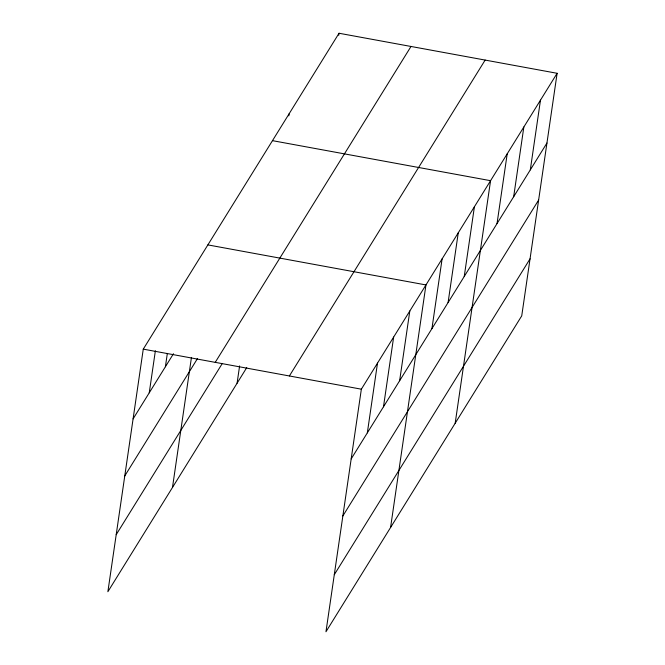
<?xml version="1.0" encoding="UTF-8"?>
<svg xmlns="http://www.w3.org/2000/svg" width="665" height="665" viewBox="0 0 665 665"><rect width="100%" height="100%" fill="white"/><g stroke="black" fill="none" stroke-linecap="round" stroke-linejoin="round"><path stroke-width="1" d="M557.12 73.291L361.353 389.183L325.966 631.75L521.734 315.858L557.12 73.291L339.034 33.25L143.266 349.142L107.88 591.709L246.748 367.629M149.243 392.824L155.377 350.771M165.394 366.764L167.339 353.431M172.484 487.47L191.453 357.413M237.089 383.223L239.608 365.908M288.818 115.851L289.117 113.798M338.734 35.303L339.034 33.25M367.329 432.865L377.504 363.115M383.481 406.805L393.655 337.055M399.632 380.737L409.806 310.996M390.571 527.503L425.957 284.936L207.871 244.895M431.934 328.618L442.109 258.876M448.085 302.558L458.26 232.816M464.237 276.499L474.411 206.757M455.176 423.264L490.562 180.689L272.475 140.656M497.029 223.581L507.204 153.839M513.671 196.732L523.845 126.99M530.304 169.883L540.479 100.141M133.091 418.884L173.465 353.73M124.771 475.916L197.447 358.643M215.236 362.35L411.003 46.467M116.2 534.677L222.26 363.547M289.383 375.966L485.151 60.074M351.178 458.925L546.946 143.033M342.857 515.957L538.625 200.065M334.287 574.718L530.055 258.826M143.266 349.142L361.353 389.183"/></g></svg>
